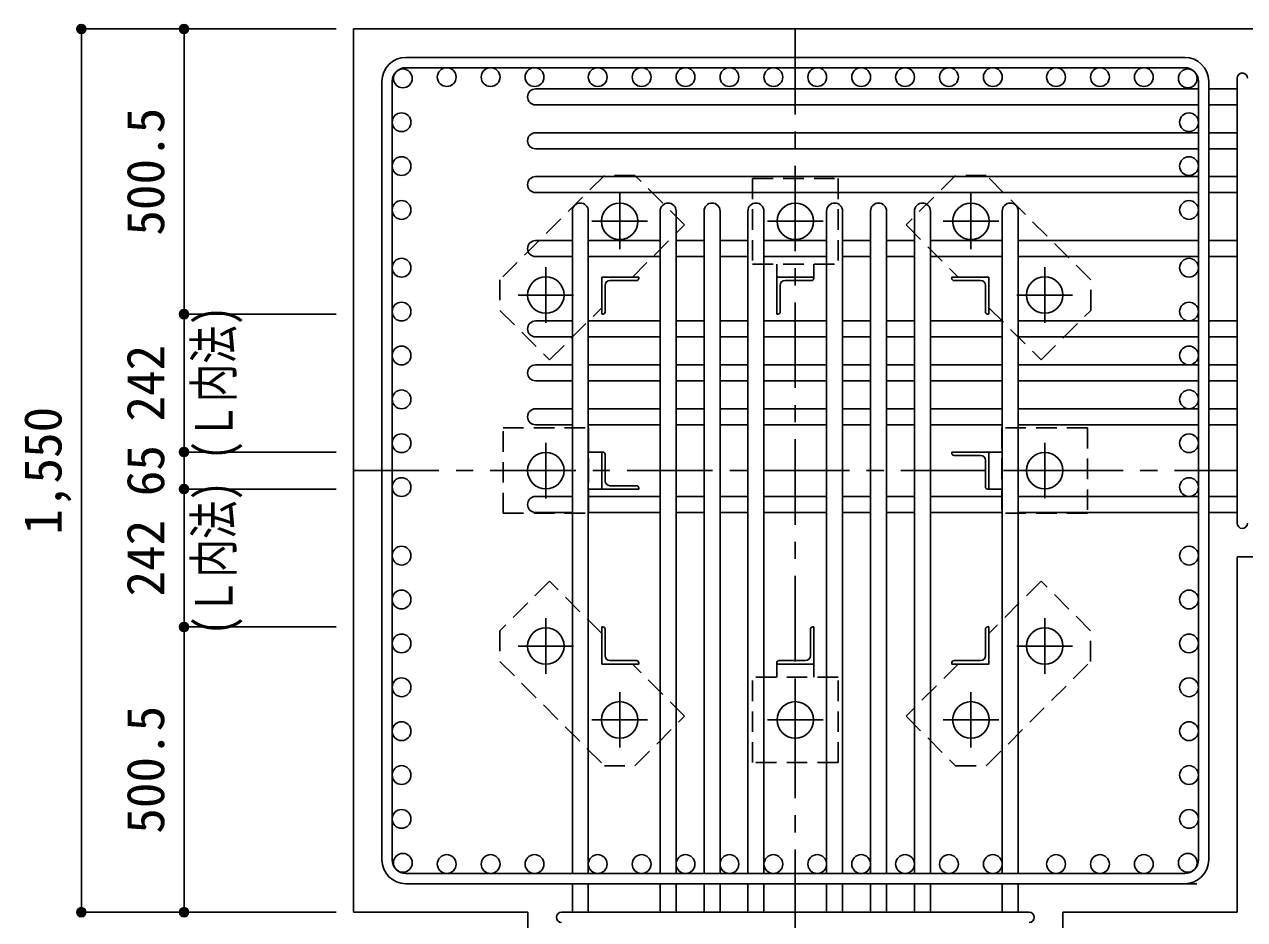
# Model space of a CAD drawing. Units: millimetres at full size, sheet at 1:30. Extents: x -5973 to 5954, y -4195 to 4201.
# Drawn here: x -800 to 1340, y -2530 to -959 of the extents above; entities that cross this region are included whole.
import ezdxf
from ezdxf.enums import TextEntityAlignment as Align

# ---------------------------------------------------------------- set-up
doc = ezdxf.new("R2010")
doc.units = ezdxf.units.MM
doc.header["$LTSCALE"] = 30
doc.header["$PDMODE"] = 32
doc.header["$PDSIZE"] = 15
doc.linetypes.add('CHAIN1', pattern=[8, 5, -1, 1, -1])
doc.linetypes.add('DASHED1', pattern=[1.8, 1.2, -0.6])
for name, color, linetype in [('0-1_躯体線', 2, 'Continuous'), ('0-2_アンカーボルト', 4, 'CHAIN1'), ('0-3_立上り筋', 3, 'Continuous'), ('0-4_フープ筋', 7, 'Continuous'), ('0-5_基礎梁筋', 7, 'Continuous'), ('0-6_スタラップ筋', 7, 'Continuous'), ('0-7_文字', 4, 'Continuous'), ('0-9_プレート', 4, 'DASHED1'), ('0-A_アングル', 4, 'Continuous'), ('0-D_寸法', 4, 'Continuous')]:
    doc.layers.add(name, color=color, linetype=linetype)
doc.styles.add('ＭＳ ゴシック', font='')
doc.styles.get('ＭＳ ゴシック').set_extended_font_data('MS Gothic')

msp = doc.modelspace()

# ---------------------------------------------------------------- linework, layer by layer
at = {"layer": '0-1_躯体線'}
for p, q in [((1727.44, -967.16), (-222.56, -967.16)), ((-222.56, -2517.16), (-222.56, -967.16)), ((1327.44, -1893.66), (1727.44, -1893.66)), ((1327.44, -2517.16), (1327.44, -1893.66)), ((-222.56, -2517.16), (83.44, -2517.16)), ((83.44, -2917.16), (83.44, -2517.16)), ((1021.44, -2517.16), (1327.44, -2517.16)), ((1021.44, -2917.16), (1021.44, -2517.16))]:
    msp.add_line(p, q, dxfattribs=at)
at = {"layer": '0-2_アンカーボルト'}
for p, q in [((244.44, -1255.96), (244.44, -1353.46)), ((552.44, -1353.46), (552.44, -1255.96)), ((860.44, -1353.46), (860.44, -1255.96)), ((293.24, -1304.66), (195.74, -1304.66)), ((601.14, -1304.66), (503.64, -1304.66)), ((909.14, -1304.66), (811.64, -1304.66)), ((114.94, -1385.46), (114.94, -1482.96)), ((989.94, -1482.96), (989.94, -1385.46)), ((163.74, -1434.16), (66.24, -1434.16)), ((1038.64, -1434.16), (941.14, -1434.16)), ((114.94, -1693.46), (114.94, -1790.96)), ((989.94, -1790.86), (989.94, -1693.36)), ((163.74, -1742.16), (66.24, -1742.16)), ((941.14, -1742.16), (1038.64, -1742.16)), ((114.94, -2001.36), (114.94, -2098.86)), ((989.94, -2098.86), (989.94, -2001.36)), ((66.24, -2050.16), (163.74, -2050.16)), ((941.14, -2050.16), (1038.64, -2050.16)), ((244.44, -2130.86), (244.44, -2228.36)), ((552.44, -2130.86), (552.44, -2228.36)), ((860.44, -2228.36), (860.44, -2130.86)), ((195.74, -2179.66), (293.24, -2179.66)), ((503.74, -2179.66), (601.24, -2179.66)), ((811.64, -2179.66), (909.14, -2179.66))]:
    msp.add_line(p, q, dxfattribs=at)
at = {"layer": '0-2_アンカーボルト', "color": 3, "linetype": 'Continuous'}
for centre in [(244.44, -1304.66), (552.44, -1304.66), (860.44, -1304.66), (114.94, -1434.16), (989.94, -1434.16), (114.94, -1742.16), (989.94, -1742.16), (114.94, -2050.16), (989.94, -2050.16), (244.44, -2179.66), (552.44, -2179.66), (860.44, -2179.66)]:
    msp.add_circle(centre, 32, dxfattribs=at)
at = {"layer": '0-3_立上り筋'}
for centre in [(-135.87, -1053.86), (-58.87, -1051.66), (18.13, -1051.66), (95.13, -1051.66), (205.94, -1051.66), (282.94, -1051.66), (359.94, -1051.66), (436.94, -1051.66), (513.94, -1051.66), (590.94, -1051.66), (667.94, -1051.66), (744.94, -1051.66), (821.94, -1051.66), (898.94, -1051.66), (1009.74, -1051.66), (1086.74, -1051.66), (1163.74, -1051.66), (1240.74, -1053.86), (-138.06, -1130.86), (1242.94, -1130.86), (-138.06, -1207.86), (1242.94, -1207.86), (-138.06, -1284.86), (1242.94, -1284.86), (-138.06, -1386.16), (1242.94, -1386.16), (-138.06, -1463.16), (1242.94, -1463.16), (-138.06, -1540.16), (1242.94, -1540.16), (-138.06, -1617.16), (1242.94, -1617.16), (-138.06, -1694.16), (1242.94, -1694.16), (-138.06, -1771.16), (1242.94, -1771.16), (-138.06, -1891.47), (1242.94, -1891.47), (-138.06, -1968.47), (1242.94, -1968.47), (-138.06, -2045.47), (1242.94, -2045.47), (-138.06, -2122.47), (1242.94, -2122.47), (-138.06, -2199.47), (1242.94, -2199.47), (-138.06, -2276.47), (1242.94, -2276.47), (-138.06, -2353.47), (1242.94, -2353.47), (-135.87, -2430.47), (-58.87, -2432.66), (18.13, -2432.66), (95.13, -2432.66), (205.94, -2432.66), (282.94, -2432.66), (359.94, -2432.66), (436.94, -2432.66), (513.94, -2432.66), (590.94, -2432.66), (667.94, -2432.66), (744.94, -2432.66), (821.94, -2432.66), (898.94, -2432.66), (1009.74, -2432.66), (1086.74, -2432.66), (1163.74, -2432.66), (1240.74, -2430.47)]:
    msp.add_circle(centre, 16.5, dxfattribs=at)
at = {"layer": '0-4_フープ筋'}
for p, q in [((-130.56, -1017.16), (1235.44, -1017.16)), ((-130.56, -1035.16), (1235.44, -1035.16)), ((-172.56, -1059.16), (-172.56, -2425.16)), ((-154.56, -1059.16), (-154.56, -2425.16)), ((1259.44, -1059.16), (1259.44, -2425.16)), ((1277.44, -1059.16), (1277.44, -2425.16)), ((-130.56, -2449.16), (1235.44, -2449.16)), ((-130.56, -2467.16), (1256.44, -2467.16))]:
    msp.add_line(p, q, dxfattribs=at)
for centre, radius, start, end in [((-130.56, -1059.16), 42, 90, 180), ((1235.44, -1059.16), 42, 0, 90), ((-130.56, -1059.16), 24, 90, 180), ((1235.44, -1059.16), 24, 0, 90), ((-130.56, -2425.16), 42, 180, 270), ((-130.56, -2425.16), 24, 180, 270), ((1235.44, -2425.16), 42, 270, 0), ((1235.44, -2425.16), 24, 270, 0)]:
    msp.add_arc(centre, radius, start, end, dxfattribs=at)
at = {"layer": '0-5_基礎梁筋'}
for p, q in [((96.94, -1072.36), (1259.44, -1072.36)), ((1277.44, -1072.36), (1327.44, -1072.36)), ((96.94, -1100.36), (1259.44, -1100.36)), ((1277.44, -1100.36), (1327.44, -1100.36)), ((96.94, -1149.36), (1259.44, -1149.36)), ((1277.44, -1149.36), (1327.44, -1149.36)), ((96.94, -1177.36), (1259.44, -1177.36)), ((1277.44, -1177.36), (1327.44, -1177.36)), ((96.94, -1226.36), (1259.44, -1226.36)), ((1277.44, -1226.36), (1327.44, -1226.36)), ((96.94, -1254.36), (1259.44, -1254.36)), ((1277.44, -1254.36), (1327.44, -1254.36)), ((161.44, -1286.66), (161.44, -2449.16)), ((189.44, -1286.66), (189.44, -2449.16)), ((315.44, -1286.66), (315.44, -2449.16)), ((343.44, -1286.66), (343.44, -2449.16)), ((392.44, -1286.66), (392.44, -2449.16)), ((420.44, -1286.66), (420.44, -2449.16)), ((469.44, -1286.66), (469.44, -2449.16)), ((497.44, -1286.66), (497.44, -2449.16)), ((607.44, -1286.66), (607.44, -2449.16)), ((635.44, -1286.66), (635.44, -2449.16)), ((684.44, -1286.66), (684.44, -2449.16)), ((712.44, -1286.66), (712.44, -2449.16)), ((761.44, -1286.66), (761.44, -2449.16)), ((789.44, -1286.66), (789.44, -2449.16)), ((915.44, -1286.66), (915.44, -2449.16)), ((943.44, -1286.66), (943.44, -2449.16)), ((96.94, -1338.66), (161.44, -1338.66)), ((189.44, -1338.66), (315.44, -1338.66)), ((343.44, -1338.66), (392.44, -1338.66)), ((420.44, -1338.66), (469.44, -1338.66)), ((497.44, -1338.66), (607.44, -1338.66)), ((635.44, -1338.66), (684.44, -1338.66)), ((712.44, -1338.66), (761.44, -1338.66)), ((789.44, -1338.66), (915.44, -1338.66)), ((943.44, -1338.66), (1259.44, -1338.66)), ((1277.44, -1338.66), (1327.44, -1338.66)), ((96.94, -1366.66), (161.44, -1366.66)), ((189.44, -1366.66), (315.44, -1366.66)), ((343.44, -1366.66), (392.44, -1366.66)), ((420.44, -1366.66), (469.44, -1366.66)), ((497.44, -1366.66), (607.44, -1366.66)), ((635.44, -1366.66), (684.44, -1366.66)), ((712.44, -1366.66), (761.44, -1366.66)), ((789.44, -1366.66), (915.44, -1366.66)), ((943.44, -1366.66), (1259.44, -1366.66)), ((1277.44, -1366.66), (1327.44, -1366.66)), ((96.94, -1479.66), (161.44, -1479.66)), ((189.44, -1479.66), (315.44, -1479.66)), ((343.44, -1479.66), (392.44, -1479.66)), ((420.44, -1479.66), (469.44, -1479.66)), ((497.44, -1479.66), (607.44, -1479.66)), ((635.44, -1479.66), (684.44, -1479.66)), ((712.44, -1479.66), (761.44, -1479.66)), ((789.44, -1479.66), (915.44, -1479.66)), ((943.44, -1479.66), (1259.44, -1479.66)), ((1277.44, -1479.66), (1327.44, -1479.66)), ((96.94, -1507.66), (161.44, -1507.66)), ((189.44, -1507.66), (315.44, -1507.66)), ((343.44, -1507.66), (392.44, -1507.66)), ((420.44, -1507.66), (469.44, -1507.66)), ((497.44, -1507.66), (607.44, -1507.66)), ((635.44, -1507.66), (684.44, -1507.66)), ((712.44, -1507.66), (761.44, -1507.66)), ((789.44, -1507.66), (915.44, -1507.66)), ((943.44, -1507.66), (1259.44, -1507.66)), ((1277.44, -1507.66), (1327.44, -1507.66)), ((96.94, -1556.66), (161.44, -1556.66)), ((189.44, -1556.66), (315.44, -1556.66)), ((343.44, -1556.66), (392.44, -1556.66)), ((420.44, -1556.66), (469.44, -1556.66)), ((497.44, -1556.66), (607.44, -1556.66)), ((635.44, -1556.66), (684.44, -1556.66)), ((712.44, -1556.66), (761.44, -1556.66)), ((789.44, -1556.66), (915.44, -1556.66)), ((943.44, -1556.66), (1259.44, -1556.66)), ((1277.44, -1556.66), (1327.44, -1556.66)), ((96.94, -1584.66), (161.44, -1584.66)), ((189.44, -1584.66), (315.44, -1584.66)), ((343.44, -1584.66), (392.44, -1584.66)), ((420.44, -1584.66), (469.44, -1584.66)), ((497.44, -1584.66), (607.44, -1584.66)), ((635.44, -1584.66), (684.44, -1584.66)), ((712.44, -1584.66), (761.44, -1584.66)), ((789.44, -1584.66), (915.44, -1584.66)), ((943.44, -1584.66), (1259.44, -1584.66)), ((1277.44, -1584.66), (1327.44, -1584.66)), ((96.94, -1633.66), (161.44, -1633.66)), ((189.44, -1633.66), (315.44, -1633.66)), ((343.44, -1633.66), (392.44, -1633.66)), ((420.44, -1633.66), (469.44, -1633.66)), ((497.44, -1633.66), (607.44, -1633.66)), ((635.44, -1633.66), (684.44, -1633.66)), ((712.44, -1633.66), (761.44, -1633.66)), ((789.44, -1633.66), (915.44, -1633.66)), ((943.44, -1633.66), (1259.44, -1633.66)), ((1277.44, -1633.66), (1327.44, -1633.66)), ((96.94, -1661.66), (161.44, -1661.66)), ((189.44, -1661.66), (315.44, -1661.66)), ((343.44, -1661.66), (392.44, -1661.66)), ((420.44, -1661.66), (469.44, -1661.66)), ((497.44, -1661.66), (607.44, -1661.66)), ((635.44, -1661.66), (684.44, -1661.66)), ((712.44, -1661.66), (761.44, -1661.66)), ((789.44, -1661.66), (915.44, -1661.66)), ((943.44, -1661.66), (1259.44, -1661.66)), ((1277.44, -1661.66), (1327.44, -1661.66)), ((96.94, -1787.66), (161.44, -1787.66)), ((189.44, -1787.66), (315.44, -1787.66)), ((343.44, -1787.66), (392.44, -1787.66)), ((420.44, -1787.66), (469.44, -1787.66)), ((497.44, -1787.66), (607.44, -1787.66)), ((635.44, -1787.66), (684.44, -1787.66)), ((712.44, -1787.66), (761.44, -1787.66)), ((789.44, -1787.66), (915.44, -1787.66)), ((943.44, -1787.66), (1259.44, -1787.66)), ((1277.44, -1787.66), (1327.44, -1787.66)), ((96.94, -1815.66), (161.44, -1815.66)), ((189.44, -1815.66), (315.44, -1815.66)), ((343.44, -1815.66), (392.44, -1815.66)), ((420.44, -1815.66), (469.44, -1815.66)), ((497.44, -1815.66), (607.44, -1815.66)), ((635.44, -1815.66), (684.44, -1815.66)), ((712.44, -1815.66), (761.44, -1815.66)), ((789.44, -1815.66), (915.44, -1815.66)), ((943.44, -1815.66), (1259.44, -1815.66)), ((1277.44, -1815.66), (1327.44, -1815.66)), ((161.44, -2467.16), (161.44, -2517.16)), ((189.44, -2467.16), (189.44, -2517.16)), ((315.44, -2467.16), (315.44, -2517.16)), ((343.44, -2467.16), (343.44, -2517.16)), ((392.44, -2467.16), (392.44, -2517.16)), ((420.44, -2467.16), (420.44, -2517.16)), ((469.44, -2467.16), (469.44, -2517.16)), ((497.44, -2467.16), (497.44, -2517.16)), ((607.44, -2467.16), (607.44, -2517.16)), ((635.44, -2467.16), (635.44, -2517.16)), ((684.44, -2467.16), (684.44, -2517.16)), ((712.44, -2467.16), (712.44, -2517.16)), ((761.44, -2467.16), (761.44, -2517.16)), ((789.44, -2467.16), (789.44, -2517.16)), ((915.44, -2467.16), (915.44, -2517.16)), ((943.44, -2467.16), (943.44, -2517.16))]:
    msp.add_line(p, q, dxfattribs=at)
for centre, start, end in [((96.94, -1086.36), 90, 270), ((96.94, -1163.36), 90, 270), ((96.94, -1240.36), 90, 270), ((175.44, -1286.66), 0, 180), ((329.44, -1286.66), 0, 180), ((406.44, -1286.66), 0, 180), ((483.44, -1286.66), 0, 180), ((621.44, -1286.66), 0, 180), ((698.44, -1286.66), 0, 180), ((775.44, -1286.66), 0, 180), ((929.44, -1286.66), 0, 180), ((96.94, -1352.66), 90, 270), ((96.94, -1493.66), 90, 270), ((96.94, -1570.66), 90, 270), ((96.94, -1647.66), 90, 270), ((96.94, -1801.66), 90, 270)]:
    msp.add_arc(centre, 14, start, end, dxfattribs=at)
at = {"layer": '0-6_スタラップ筋'}
for p, q in [((1327.44, -1834.66), (1327.44, -1053.36)), ((142.44, -2517.16), (962.44, -2517.16))]:
    msp.add_line(p, q, dxfattribs=at)
for centre, start, end in [((1336.44, -1053.36), 0, 180), ((1336.44, -1834.66), 180, 0), ((142.44, -2526.16), 90, 270), ((962.44, -2526.16), 270, 90)]:
    msp.add_arc(centre, 9, start, end, dxfattribs=at)
at = {"layer": '0-9_プレート'}
for p, q in [((217.54, -1224.06), (34.44, -1407.26)), ((271.24, -1224.06), (217.54, -1224.06)), ((358.24, -1311.06), (271.24, -1224.06)), ((477.44, -1229.66), (477.44, -1379.66)), ((833.63, -1224.16), (746.63, -1311.06)), ((887.34, -1224.16), (833.63, -1224.16)), ((1070.54, -1407.26), (887.34, -1224.16)), ((266.64, -1402.66), (358.24, -1311.06)), ((746.63, -1311.06), (838.24, -1402.66)), ((477.44, -1379.66), (627.44, -1379.66)), ((519.94, -1402.66), (519.94, -1379.66)), ((584.94, -1402.66), (584.94, -1379.66)), ((34.44, -1407.26), (34.44, -1460.97)), ((1070.54, -1460.96), (1070.54, -1407.26)), ((34.44, -1460.97), (121.34, -1547.97)), ((121.34, -1547.97), (212.94, -1456.36)), ((891.94, -1456.36), (983.54, -1547.96)), ((983.54, -1547.96), (1070.54, -1460.96)), ((189.94, -1817.16), (189.94, -1667.16)), ((189.94, -1667.16), (189.94, -1817.16)), ((1064.94, -1667.16), (914.94, -1667.16)), ((914.94, -1667.16), (914.94, -1817.16)), ((212.94, -1709.66), (189.94, -1709.66)), ((891.94, -1709.66), (914.94, -1709.66)), ((212.94, -1774.66), (189.94, -1774.66)), ((891.94, -1774.66), (914.94, -1774.66)), ((39.94, -1817.16), (189.94, -1817.16)), ((121.34, -1936.36), (34.33, -2023.36)), ((212.94, -2027.96), (121.34, -1936.36)), ((983.54, -1936.36), (891.94, -2027.96)), ((1070.44, -2023.36), (983.54, -1936.36)), ((34.33, -2023.36), (34.33, -2077.07)), ((1070.44, -2077.06), (1070.44, -2023.36)), ((34.33, -2077.07), (217.54, -2260.16)), ((358.24, -2173.26), (266.64, -2081.66)), ((519.94, -2081.66), (519.94, -2104.66)), ((584.94, -2081.66), (584.94, -2104.66)), ((838.24, -2081.66), (746.64, -2173.26)), ((887.34, -2260.27), (1070.44, -2077.06)), ((627.44, -2104.66), (477.44, -2104.66)), ((627.44, -2254.66), (627.44, -2104.66)), ((271.24, -2260.16), (358.24, -2173.26)), ((746.64, -2173.26), (833.64, -2260.27)), ((217.54, -2260.16), (271.24, -2260.16)), ((833.64, -2260.27), (887.34, -2260.27))]:
    msp.add_line(p, q, dxfattribs=at)
for points in [[(477.44, -1229.66), (627.44, -1229.66), (627.44, -1379.66)], [(39.94, -1817.16), (39.94, -1667.16), (189.94, -1667.16)], [(1064.94, -1667.16), (1064.94, -1817.16), (914.94, -1817.16)], [(627.44, -2254.66), (477.44, -2254.66), (477.44, -2104.66)]]:
    msp.add_lwpolyline(points, dxfattribs=at)
at = {"layer": '0-A_アングル'}
for p, q in [((212.94, -1402.66), (277.94, -1402.66)), ((212.94, -1402.66), (212.94, -1467.66)), ((227.44, -1408.66), (273.94, -1408.66)), ((277.94, -1402.66), (277.94, -1404.66)), ((519.94, -1402.66), (584.94, -1402.66)), ((519.94, -1402.66), (519.94, -1467.66)), ((534.44, -1408.66), (580.94, -1408.66)), ((584.94, -1402.66), (584.94, -1404.66)), ((891.94, -1402.66), (826.94, -1402.66)), ((826.94, -1404.66), (826.94, -1402.66)), ((877.44, -1408.66), (830.94, -1408.66)), ((891.94, -1402.66), (891.94, -1467.66)), ((218.94, -1417.16), (218.94, -1463.66)), ((525.94, -1417.16), (525.94, -1463.66)), ((885.94, -1417.16), (885.94, -1463.66)), ((214.94, -1467.66), (212.94, -1467.66)), ((521.94, -1467.66), (519.94, -1467.66)), ((891.94, -1467.66), (889.94, -1467.66)), ((212.94, -1709.66), (214.94, -1709.66)), ((212.94, -1774.66), (212.94, -1709.66)), ((891.94, -1709.66), (826.94, -1709.66)), ((826.94, -1711.66), (826.94, -1709.66)), ((891.94, -1709.66), (891.94, -1774.66)), ((218.94, -1760.16), (218.94, -1713.66)), ((877.44, -1715.66), (830.94, -1715.66)), ((885.94, -1724.16), (885.94, -1770.66)), ((212.94, -1774.66), (277.94, -1774.66)), ((227.44, -1768.66), (273.94, -1768.66)), ((277.94, -1772.66), (277.94, -1774.66)), ((891.94, -1774.66), (889.94, -1774.66)), ((212.94, -2016.66), (214.94, -2016.66)), ((212.94, -2081.66), (212.94, -2016.66)), ((218.94, -2067.16), (218.94, -2020.66)), ((578.94, -2067.16), (578.94, -2020.66)), ((582.94, -2016.66), (584.94, -2016.66)), ((584.94, -2081.66), (584.94, -2016.66)), ((885.94, -2067.16), (885.94, -2020.66)), ((889.94, -2016.66), (891.94, -2016.66)), ((891.94, -2081.66), (891.94, -2016.66)), ((227.44, -2075.66), (273.94, -2075.66)), ((570.44, -2075.66), (523.94, -2075.66)), ((877.44, -2075.66), (830.94, -2075.66)), ((212.94, -2081.66), (277.94, -2081.66)), ((277.94, -2079.66), (277.94, -2081.66)), ((519.94, -2081.66), (519.94, -2079.66)), ((584.94, -2081.66), (519.94, -2081.66)), ((826.94, -2081.66), (826.94, -2079.66)), ((891.94, -2081.66), (826.94, -2081.66))]:
    msp.add_line(p, q, dxfattribs=at)
for centre, radius, start, end in [((227.44, -1417.16), 8.5, 90, 180), ((273.94, -1404.66), 4, 270, 0), ((534.44, -1417.16), 8.5, 90, 180), ((580.94, -1404.66), 4, 270, 0), ((830.94, -1404.66), 4, 180, 270), ((877.44, -1417.16), 8.5, 0, 90), ((214.94, -1463.66), 4, 270, 0), ((521.94, -1463.66), 4, 270, 0), ((889.94, -1463.66), 4, 180, 270), ((214.94, -1713.66), 4, 0, 90), ((830.94, -1711.66), 4, 180, 270), ((877.44, -1724.16), 8.5, 0, 90), ((227.44, -1760.16), 8.5, 180, 270), ((273.94, -1772.66), 4, 0, 90), ((889.94, -1770.66), 4, 180, 270), ((214.94, -2020.66), 4, 0, 90), ((582.94, -2020.66), 4, 90, 180), ((889.94, -2020.66), 4, 90, 180), ((227.44, -2067.16), 8.5, 180, 270), ((273.94, -2079.66), 4, 0, 90), ((523.94, -2079.66), 4, 90, 180), ((570.44, -2067.16), 8.5, 270, 0), ((830.94, -2079.66), 4, 90, 180), ((877.44, -2067.16), 8.5, 270, 0)]:
    msp.add_arc(centre, radius, start, end, dxfattribs=at)
at = {"layer": '0-D_寸法'}
for p, q in [((-699.6, -967.16), (-519.6, -967.16)), ((-699.6, -967.16), (-519.6, -967.16)), ((-699.6, -967.16), (-699.6, -2517.16)), ((-699.6, -2517.16), (-699.6, -967.16)), ((-519.6, -967.16), (-519.6, -1467.66)), ((-519.6, -967.16), (-252.56, -967.16)), ((-519.6, -1467.66), (-252.56, -1467.66)), ((-519.6, -1467.66), (-519.6, -1709.66)), ((-519.6, -1709.66), (-252.56, -1709.66)), ((-519.6, -1709.66), (-519.6, -1774.66)), ((-519.6, -1774.66), (-252.56, -1774.66)), ((-519.6, -1774.66), (-519.6, -2016.66)), ((-519.6, -2016.66), (-252.56, -2016.66)), ((-519.6, -2016.66), (-519.6, -2517.16)), ((-699.6, -2517.16), (-519.6, -2517.16)), ((-519.6, -2517.16), (-252.56, -2517.16)), ((-519.6, -2517.16), (-252.56, -2517.16))]:
    msp.add_line(p, q, dxfattribs=at)
at = {"layer": '0-D_寸法', "linetype": 'CHAIN1'}
for p, q in [((552.44, -967.16), (552.44, -2917.16)), ((-222.56, -1742.16), (1327.44, -1742.16))]:
    msp.add_line(p, q, dxfattribs=at)
at = {"layer": '0-D_寸法'}
for centre, radius in [((-699.6, -967.16), 8), ((-699.6, -967.16), 7.2), ((-699.6, -967.16), 6.4), ((-699.6, -967.16), 5.6), ((-699.6, -967.16), 4.8), ((-519.6, -967.16), 8), ((-519.6, -967.16), 7.2), ((-519.6, -967.16), 6.4), ((-519.6, -967.16), 5.6), ((-519.6, -967.16), 4.8), ((-699.6, -967.16), 4), ((-699.6, -967.16), 3.2), ((-699.6, -967.16), 2.4), ((-699.6, -967.16), 1.6), ((-699.6, -967.16), 0.8), ((-519.6, -967.16), 4), ((-519.6, -967.16), 3.2), ((-519.6, -967.16), 2.4), ((-519.6, -967.16), 1.6), ((-519.6, -967.16), 0.8), ((-519.6, -1467.66), 8), ((-519.6, -1467.66), 7.2), ((-519.6, -1467.66), 6.4), ((-519.6, -1467.66), 5.6), ((-519.6, -1467.66), 4.8), ((-519.6, -1467.66), 4), ((-519.6, -1467.66), 3.2), ((-519.6, -1467.66), 2.4), ((-519.6, -1467.66), 1.6), ((-519.6, -1467.66), 0.8), ((-519.6, -1709.66), 8), ((-519.6, -1709.66), 7.2), ((-519.6, -1709.66), 6.4), ((-519.6, -1709.66), 5.6), ((-519.6, -1709.66), 4.8), ((-519.6, -1709.66), 4), ((-519.6, -1709.66), 3.2), ((-519.6, -1709.66), 2.4), ((-519.6, -1709.66), 1.6), ((-519.6, -1709.66), 0.8), ((-519.6, -1774.66), 8), ((-519.6, -1774.66), 7.2), ((-519.6, -1774.66), 6.4), ((-519.6, -1774.66), 5.6), ((-519.6, -1774.66), 4.8), ((-519.6, -1774.66), 4), ((-519.6, -1774.66), 3.2), ((-519.6, -1774.66), 2.4), ((-519.6, -1774.66), 1.6), ((-519.6, -1774.66), 0.8), ((-519.6, -2016.66), 8), ((-519.6, -2016.66), 7.2), ((-519.6, -2016.66), 6.4), ((-519.6, -2016.66), 5.6), ((-519.6, -2016.66), 4.8), ((-519.6, -2016.66), 4), ((-519.6, -2016.66), 3.2), ((-519.6, -2016.66), 2.4), ((-519.6, -2016.66), 1.6), ((-519.6, -2016.66), 0.8), ((-699.6, -2517.16), 8), ((-699.6, -2517.16), 7.2), ((-699.6, -2517.16), 6.4), ((-699.6, -2517.16), 5.6), ((-699.6, -2517.16), 4.8), ((-699.6, -2517.16), 4), ((-699.6, -2517.16), 3.2), ((-699.6, -2517.16), 2.4), ((-699.6, -2517.16), 1.6), ((-699.6, -2517.16), 0.8), ((-519.6, -2517.16), 8), ((-519.6, -2517.16), 7.2), ((-519.6, -2517.16), 6.4), ((-519.6, -2517.16), 5.6), ((-519.6, -2517.16), 4.8), ((-519.6, -2517.16), 4), ((-519.6, -2517.16), 3.2), ((-519.6, -2517.16), 2.4), ((-519.6, -2517.16), 1.6), ((-519.6, -2517.16), 0.8)]:
    msp.add_circle(centre, radius, dxfattribs=at)
at = {"layer": '0-D_寸法', "color": 7}
for p in [(-699.6, -967.16), (-519.6, -967.16), (-519.6, -1467.66), (-519.6, -1709.66), (-519.6, -1774.66), (-519.6, -2016.66), (-699.6, -2517.16), (-519.6, -2517.16)]:
    msp.add_point(p, dxfattribs=at)

# ---------------------------------------------------------------- texts
at = {"layer": '0-7_文字', "style": 'ＭＳ ゴシック', "width": 0.75}
for p in [(-414.71, -1723.37), (-414.71, -2030.96)]:
    msp.add_text('(Ｌ内法)', height=65.98, rotation=90, dxfattribs=at).set_placement(p, align=Align.BOTTOM_LEFT)
at = {"layer": '0-D_寸法', "style": 'ＭＳ ゴシック'}
for s, p in [('500.5', (-534.6, -1329.91)), ('242', (-534.6, -1656.16)), ('1,550', (-714.6, -1854.66)), ('65', (-534.6, -1787.16)), ('242', (-534.6, -1963.16)), ('500.5', (-534.6, -2379.41))]:
    msp.add_text(s, height=65.98, rotation=90, dxfattribs=at).set_placement(p, align=Align.BOTTOM_LEFT)

doc.saveas('drawing.dxf')
